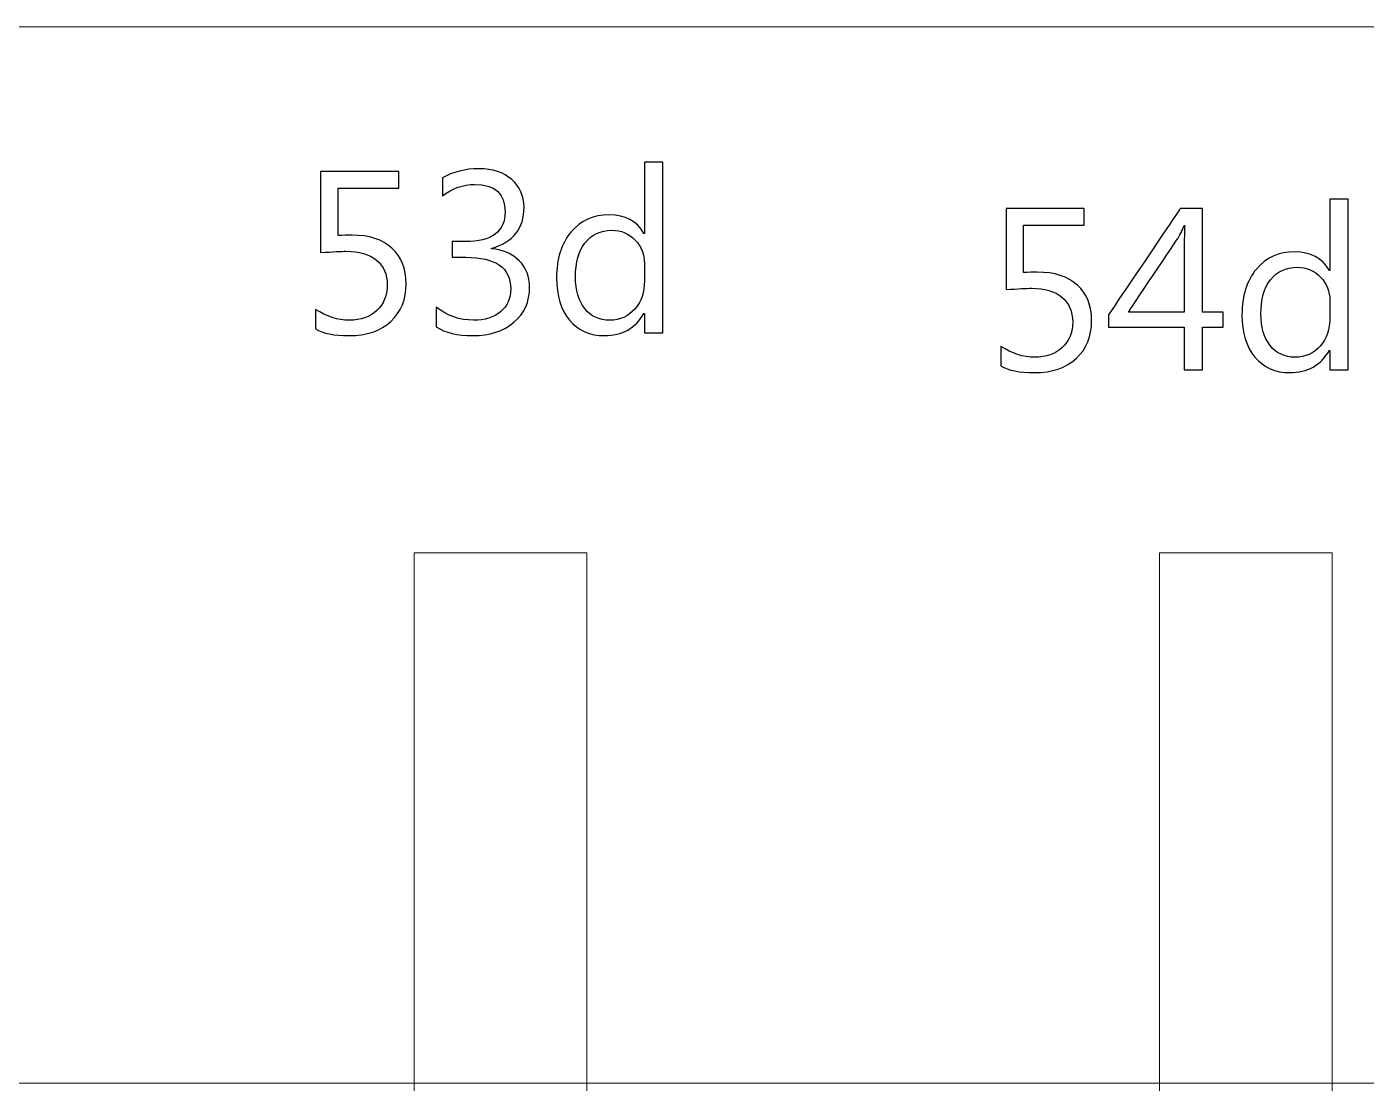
# Model space of a CAD drawing. Header units: centimetres. Extents: x -494 to 505, y -672 to 577.
# Drawn here: x 80.5 to 142.9, y 24.8 to 74.1 of the extents above; entities that cross this region are included whole.
import ezdxf

# ---------------------------------------------------------------- set-up
doc = ezdxf.new("R2010")
doc.units = ezdxf.units.CM
doc.header["$MEASUREMENT"] = 0
doc.layers.add('Camada 1', color=7, linetype='Continuous')
doc.layers.add('Camada 2', color=10, linetype='Continuous')

msp = doc.modelspace()

# ---------------------------------------------------------------- linework, layer by layer
at = {"layer": 'Camada 1', "lineweight": 9}
for points in [[(2.444242, 24.817324), (202.85837, 24.817324), (202.85837, 74.10196), (2.444242, 74.10196), (2.444242, 24.817324)], [(98.52533, 0.691896), (106.58729, 0.691896), (106.58729, 49.554384), (98.52533, 49.554384), (98.52533, 0.691896)], [(133.27253, 0.691896), (141.33449, 0.691896), (141.33449, 49.554384), (133.27253, 49.554384), (133.27253, 0.691896)]]:
    msp.add_lwpolyline(points, close=True, dxfattribs=at)
at = {"layer": 'Camada 2'}
for points, knots in [([(99.558348, 60.101734), (99.558348, 60.101734), (99.558348, 61.026294), (99.558348, 61.026294), (99.558348, 61.026294), (100.072698, 60.617862), (100.65512, 60.413392), (101.302312, 60.413392), (101.302312, 60.413392), (101.829108, 60.413392), (102.248462, 60.544202), (102.562152, 60.807854), (102.562152, 60.807854), (102.875588, 61.071252), (103.031544, 61.42609), (103.031544, 61.87059), (103.031544, 61.87059), (103.031544, 62.85611), (102.33279, 63.349124), (100.936552, 63.349124), (100.936552, 63.349124), (100.936552, 63.349124), (100.311204, 63.349124), (100.311204, 63.349124), (100.311204, 63.349124), (100.311204, 63.349124), (100.311204, 64.080136), (100.311204, 64.080136), (100.311204, 64.080136), (100.311204, 64.080136), (100.906072, 64.080136), (100.906072, 64.080136), (100.906072, 64.080136), (102.151688, 64.080136), (102.77348, 64.54267), (102.77348, 65.465452), (102.77348, 65.465452), (102.77348, 66.320416), (102.2985, 66.746882), (101.348794, 66.746882), (101.348794, 66.746882), (100.818442, 66.746882), (100.318316, 66.567812), (99.84867, 66.209164), (99.84867, 66.209164), (99.84867, 66.209164), (99.84867, 67.047872), (99.84867, 67.047872), (99.84867, 67.047872), (100.33254, 67.334638), (100.904294, 67.478148), (101.562154, 67.478148), (101.562154, 67.478148), (102.196392, 67.478148), (102.70363, 67.309746), (103.085392, 66.974466), (103.085392, 66.974466), (103.465376, 66.637662), (103.655368, 66.207386), (103.655368, 65.682368), (103.655368, 65.682368), (103.655368, 64.69126), (103.151686, 64.053212), (102.142798, 63.770256), (102.142798, 63.770256), (102.142798, 63.770256), (102.142798, 63.748666), (102.142798, 63.748666), (102.142798, 63.748666), (102.683818, 63.696596), (103.114094, 63.506604), (103.433118, 63.17869), (103.433118, 63.17869), (103.75392, 62.850776), (103.913432, 62.44209), (103.913432, 61.952886), (103.913432, 61.952886), (103.913432, 61.275468), (103.67137, 60.730638), (103.185722, 60.31484), (103.185722, 60.31484), (102.700074, 59.90082), (102.060248, 59.693048), (101.266244, 59.693048), (101.266244, 59.693048), (100.551234, 59.693048), (99.981512, 59.829192), (99.558348, 60.101734)], [0, 0, 0, 0, 0.043478261, 0.043478261, 0.043478261, 0.043478271, 0.086956522, 0.086956522, 0.086956522, 0.086956532, 0.130434783, 0.130434783, 0.130434783, 0.130434793, 0.173913043, 0.173913043, 0.173913043, 0.173913053, 0.217391304, 0.217391304, 0.217391304, 0.217391314, 0.260869565, 0.260869565, 0.260869565, 0.260869575, 0.304347826, 0.304347826, 0.304347826, 0.304347836, 0.347826087, 0.347826087, 0.347826087, 0.347826097, 0.391304348, 0.391304348, 0.391304348, 0.391304358, 0.434782609, 0.434782609, 0.434782609, 0.434782619, 0.47826087, 0.47826087, 0.47826087, 0.47826088, 0.52173913, 0.52173913, 0.52173913, 0.52173914, 0.565217391, 0.565217391, 0.565217391, 0.565217401, 0.608695652, 0.608695652, 0.608695652, 0.608695662, 0.652173913, 0.652173913, 0.652173913, 0.652173923, 0.695652174, 0.695652174, 0.695652174, 0.695652184, 0.739130435, 0.739130435, 0.739130435, 0.739130445, 0.782608696, 0.782608696, 0.782608696, 0.782608706, 0.826086957, 0.826086957, 0.826086957, 0.826086967, 0.869565217, 0.869565217, 0.869565217, 0.869565227, 0.913043478, 0.913043478, 0.913043478, 0.913043488, 1, 1, 1, 1]), ([(110.128558, 59.82208), (110.128558, 59.82208), (109.26826, 59.82208), (109.26826, 59.82208), (109.26826, 59.82208), (109.26826, 59.82208), (109.26826, 60.72886), (109.26826, 60.72886), (109.26826, 60.72886), (109.26826, 60.72886), (109.24667, 60.72886), (109.24667, 60.72886), (109.24667, 60.72886), (108.848906, 60.038996), (108.232448, 59.693048), (107.399074, 59.693048), (107.399074, 59.693048), (106.723434, 59.693048), (106.18216, 59.933078), (105.777284, 60.41517), (105.777284, 60.41517), (105.373932, 60.897262), (105.171494, 61.553344), (105.171494, 62.38494), (105.171494, 62.38494), (105.171494, 63.273686), (105.395522, 63.986918), (105.843578, 64.522858), (105.843578, 64.522858), (106.29138, 65.058798), (106.88828, 65.32753), (107.63377, 65.32753), (107.63377, 65.32753), (108.373926, 65.32753), (108.909866, 65.038986), (109.24667, 64.46012), (109.24667, 64.46012), (109.24667, 64.46012), (109.26826, 64.46012), (109.26826, 64.46012), (109.26826, 64.46012), (109.26826, 64.46012), (109.26826, 67.779138), (109.26826, 67.779138), (109.26826, 67.779138), (109.26826, 67.779138), (110.128558, 67.779138), (110.128558, 67.779138), (110.128558, 67.779138), (110.128558, 67.779138), (110.128558, 59.82208), (110.128558, 59.82208)], [0, 0, 0, 0, 0.071428571, 0.071428571, 0.071428571, 0.071428581, 0.142857143, 0.142857143, 0.142857143, 0.142857153, 0.214285714, 0.214285714, 0.214285714, 0.214285724, 0.285714286, 0.285714286, 0.285714286, 0.285714296, 0.357142857, 0.357142857, 0.357142857, 0.357142867, 0.428571429, 0.428571429, 0.428571429, 0.428571439, 0.5, 0.5, 0.5, 0.50000001, 0.571428571, 0.571428571, 0.571428571, 0.571428581, 0.642857143, 0.642857143, 0.642857143, 0.642857153, 0.714285714, 0.714285714, 0.714285714, 0.714285724, 0.785714286, 0.785714286, 0.785714286, 0.785714296, 0.857142857, 0.857142857, 0.857142857, 0.857142867, 1, 1, 1, 1]), ([(93.934788, 60.00496), (93.934788, 60.00496), (93.934788, 60.918852), (93.934788, 60.918852), (93.934788, 60.918852), (94.449138, 60.582048), (94.972378, 60.413392), (95.504508, 60.413392), (95.504508, 60.413392), (96.036892, 60.413392), (96.465136, 60.564014), (96.791272, 60.865004), (96.791272, 60.865004), (97.115884, 61.16447), (97.278952, 61.564012), (97.278952, 62.060582), (97.278952, 62.060582), (97.278952, 62.553342), (97.112074, 62.93866), (96.780604, 63.214504), (96.780604, 63.214504), (96.447356, 63.490602), (95.972376, 63.628524), (95.352362, 63.628524), (95.352362, 63.628524), (95.142558, 63.628524), (94.74835, 63.607188), (94.171262, 63.565786), (94.171262, 63.565786), (94.171262, 63.565786), (94.171262, 67.349116), (94.171262, 67.349116), (94.171262, 67.349116), (94.171262, 67.349116), (97.816416, 67.349116), (97.816416, 67.349116), (97.816416, 67.349116), (97.816416, 67.349116), (97.816416, 66.574924), (97.816416, 66.574924), (97.816416, 66.574924), (97.816416, 66.574924), (94.98838, 66.574924), (94.98838, 66.574924), (94.98838, 66.574924), (94.98838, 66.574924), (94.98838, 64.35979), (94.98838, 64.35979), (94.98838, 64.35979), (95.219774, 64.374014), (95.43288, 64.38138), (95.629984, 64.38138), (95.629984, 64.38138), (96.434656, 64.38138), (97.05848, 64.178688), (97.49917, 63.77559), (97.49917, 63.77559), (97.940114, 63.372238), (98.160586, 62.818518), (98.160586, 62.115954), (98.160586, 62.115954), (98.160586, 61.388498), (97.924112, 60.802266), (97.449132, 60.359798), (97.449132, 60.359798), (96.974152, 59.915298), (96.32188, 59.693048), (95.495618, 59.693048), (95.495618, 59.693048), (94.798642, 59.693048), (94.278704, 59.796934), (93.934788, 60.00496)], [0, 0, 0, 0, 0.052631579, 0.052631579, 0.052631579, 0.052631589, 0.105263158, 0.105263158, 0.105263158, 0.105263168, 0.157894737, 0.157894737, 0.157894737, 0.157894747, 0.210526316, 0.210526316, 0.210526316, 0.210526326, 0.263157895, 0.263157895, 0.263157895, 0.263157905, 0.315789474, 0.315789474, 0.315789474, 0.315789484, 0.368421053, 0.368421053, 0.368421053, 0.368421063, 0.421052632, 0.421052632, 0.421052632, 0.421052642, 0.473684211, 0.473684211, 0.473684211, 0.473684221, 0.526315789, 0.526315789, 0.526315789, 0.526315799, 0.578947368, 0.578947368, 0.578947368, 0.578947378, 0.631578947, 0.631578947, 0.631578947, 0.631578957, 0.684210526, 0.684210526, 0.684210526, 0.684210536, 0.736842105, 0.736842105, 0.736842105, 0.736842115, 0.789473684, 0.789473684, 0.789473684, 0.789473694, 0.842105263, 0.842105263, 0.842105263, 0.842105273, 0.894736842, 0.894736842, 0.894736842, 0.894736852, 1, 1, 1, 1]), ([(125.887988, 58.27776), (125.887988, 58.27776), (125.887988, 59.191652), (125.887988, 59.191652), (125.887988, 59.191652), (126.402338, 58.854848), (126.925578, 58.686192), (127.457708, 58.686192), (127.457708, 58.686192), (127.990092, 58.686192), (128.418336, 58.836814), (128.744472, 59.137804), (128.744472, 59.137804), (129.069084, 59.43727), (129.232152, 59.836812), (129.232152, 60.333382), (129.232152, 60.333382), (129.232152, 60.826142), (129.065274, 61.21146), (128.733804, 61.487304), (128.733804, 61.487304), (128.400556, 61.763402), (127.925576, 61.901324), (127.305562, 61.901324), (127.305562, 61.901324), (127.095758, 61.901324), (126.70155, 61.879988), (126.124462, 61.838586), (126.124462, 61.838586), (126.124462, 61.838586), (126.124462, 65.621916), (126.124462, 65.621916), (126.124462, 65.621916), (126.124462, 65.621916), (129.769616, 65.621916), (129.769616, 65.621916), (129.769616, 65.621916), (129.769616, 65.621916), (129.769616, 64.847724), (129.769616, 64.847724), (129.769616, 64.847724), (129.769616, 64.847724), (126.94158, 64.847724), (126.94158, 64.847724), (126.94158, 64.847724), (126.94158, 64.847724), (126.94158, 62.63259), (126.94158, 62.63259), (126.94158, 62.63259), (127.172974, 62.646814), (127.38608, 62.65418), (127.583184, 62.65418), (127.583184, 62.65418), (128.387856, 62.65418), (129.01168, 62.451488), (129.45237, 62.04839), (129.45237, 62.04839), (129.893314, 61.645038), (130.113786, 61.091318), (130.113786, 60.388754), (130.113786, 60.388754), (130.113786, 59.661298), (129.877312, 59.075066), (129.402332, 58.632598), (129.402332, 58.632598), (128.927352, 58.188098), (128.27508, 57.965848), (127.448818, 57.965848), (127.448818, 57.965848), (126.751842, 57.965848), (126.231904, 58.069734), (125.887988, 58.27776)], [0, 0, 0, 0, 0.052631579, 0.052631579, 0.052631579, 0.052631589, 0.105263158, 0.105263158, 0.105263158, 0.105263168, 0.157894737, 0.157894737, 0.157894737, 0.157894747, 0.210526316, 0.210526316, 0.210526316, 0.210526326, 0.263157895, 0.263157895, 0.263157895, 0.263157905, 0.315789474, 0.315789474, 0.315789474, 0.315789484, 0.368421053, 0.368421053, 0.368421053, 0.368421063, 0.421052632, 0.421052632, 0.421052632, 0.421052642, 0.473684211, 0.473684211, 0.473684211, 0.473684221, 0.526315789, 0.526315789, 0.526315789, 0.526315799, 0.578947368, 0.578947368, 0.578947368, 0.578947378, 0.631578947, 0.631578947, 0.631578947, 0.631578957, 0.684210526, 0.684210526, 0.684210526, 0.684210536, 0.736842105, 0.736842105, 0.736842105, 0.736842115, 0.789473684, 0.789473684, 0.789473684, 0.789473694, 0.842105263, 0.842105263, 0.842105263, 0.842105273, 0.894736842, 0.894736842, 0.894736842, 0.894736852, 1, 1, 1, 1]), ([(136.253728, 60.094876), (136.253728, 60.094876), (135.285988, 60.094876), (135.285988, 60.094876), (135.285988, 60.094876), (135.285988, 60.094876), (135.285988, 58.09488), (135.285988, 58.09488), (135.285988, 58.09488), (135.285988, 58.09488), (134.436358, 58.09488), (134.436358, 58.09488), (134.436358, 58.09488), (134.436358, 58.09488), (134.436358, 60.094876), (134.436358, 60.094876), (134.436358, 60.094876), (134.436358, 60.094876), (130.898646, 60.094876), (130.898646, 60.094876), (130.898646, 60.094876), (130.898646, 60.094876), (130.898646, 60.65774), (130.898646, 60.65774), (130.898646, 60.65774), (130.898646, 60.65774), (134.248144, 65.621916), (134.248144, 65.621916), (134.248144, 65.621916), (134.248144, 65.621916), (135.285988, 65.621916), (135.285988, 65.621916), (135.285988, 65.621916), (135.285988, 65.621916), (135.285988, 60.793884), (135.285988, 60.793884), (135.285988, 60.793884), (135.285988, 60.793884), (136.253728, 60.793884), (136.253728, 60.793884), (136.253728, 60.793884), (136.253728, 60.793884), (136.253728, 60.094876), (136.253728, 60.094876)], [0, 0, 0, 0, 0.083333333, 0.083333333, 0.083333333, 0.083333343, 0.166666667, 0.166666667, 0.166666667, 0.166666677, 0.25, 0.25, 0.25, 0.25000001, 0.333333333, 0.333333333, 0.333333333, 0.333333343, 0.416666667, 0.416666667, 0.416666667, 0.416666677, 0.5, 0.5, 0.5, 0.50000001, 0.583333333, 0.583333333, 0.583333333, 0.583333343, 0.666666667, 0.666666667, 0.666666667, 0.666666677, 0.75, 0.75, 0.75, 0.75000001, 0.833333333, 0.833333333, 0.833333333, 0.833333343, 1, 1, 1, 1]), ([(142.081758, 58.09488), (142.081758, 58.09488), (141.22146, 58.09488), (141.22146, 58.09488), (141.22146, 58.09488), (141.22146, 58.09488), (141.22146, 59.00166), (141.22146, 59.00166), (141.22146, 59.00166), (141.22146, 59.00166), (141.19987, 59.00166), (141.19987, 59.00166), (141.19987, 59.00166), (140.802106, 58.311796), (140.185648, 57.965848), (139.352274, 57.965848), (139.352274, 57.965848), (138.676634, 57.965848), (138.13536, 58.205878), (137.730484, 58.68797), (137.730484, 58.68797), (137.327132, 59.170062), (137.124694, 59.826144), (137.124694, 60.65774), (137.124694, 60.65774), (137.124694, 61.546486), (137.348722, 62.259718), (137.796778, 62.795658), (137.796778, 62.795658), (138.24458, 63.331598), (138.84148, 63.60033), (139.58697, 63.60033), (139.58697, 63.60033), (140.327126, 63.60033), (140.863066, 63.311786), (141.19987, 62.73292), (141.19987, 62.73292), (141.19987, 62.73292), (141.22146, 62.73292), (141.22146, 62.73292), (141.22146, 62.73292), (141.22146, 62.73292), (141.22146, 66.051938), (141.22146, 66.051938), (141.22146, 66.051938), (141.22146, 66.051938), (142.081758, 66.051938), (142.081758, 66.051938), (142.081758, 66.051938), (142.081758, 66.051938), (142.081758, 58.09488), (142.081758, 58.09488)], [0, 0, 0, 0, 0.071428571, 0.071428571, 0.071428571, 0.071428581, 0.142857143, 0.142857143, 0.142857143, 0.142857153, 0.214285714, 0.214285714, 0.214285714, 0.214285724, 0.285714286, 0.285714286, 0.285714286, 0.285714296, 0.357142857, 0.357142857, 0.357142857, 0.357142867, 0.428571429, 0.428571429, 0.428571429, 0.428571439, 0.5, 0.5, 0.5, 0.50000001, 0.571428571, 0.571428571, 0.571428571, 0.571428581, 0.642857143, 0.642857143, 0.642857143, 0.642857153, 0.714285714, 0.714285714, 0.714285714, 0.714285724, 0.785714286, 0.785714286, 0.785714286, 0.785714296, 0.857142857, 0.857142857, 0.857142857, 0.857142867, 1, 1, 1, 1]), ([(109.26826, 62.252098), (109.26826, 62.252098), (109.26826, 63.04788), (109.26826, 63.04788), (109.26826, 63.04788), (109.26826, 63.48349), (109.12475, 63.852552), (108.838238, 64.153796), (108.838238, 64.153796), (108.549694, 64.456564), (108.185712, 64.607186), (107.745022, 64.607186), (107.745022, 64.607186), (107.21975, 64.607186), (106.80573, 64.413638), (106.50474, 64.02832), (106.50474, 64.02832), (106.20375, 63.641224), (106.053128, 63.107062), (106.053128, 62.426088), (106.053128, 62.426088), (106.053128, 61.804296), (106.198416, 61.31306), (106.48696, 60.952888), (106.48696, 60.952888), (106.775504, 60.592716), (107.1626, 60.413392), (107.650026, 60.413392), (107.650026, 60.413392), (108.13034, 60.413392), (108.519214, 60.587382), (108.818426, 60.935108), (108.818426, 60.935108), (109.117638, 61.28258), (109.26826, 61.721746), (109.26826, 62.252098)], [0, 0, 0, 0, 0.1, 0.1, 0.1, 0.10000001, 0.2, 0.2, 0.2, 0.20000001, 0.3, 0.3, 0.3, 0.30000001, 0.4, 0.4, 0.4, 0.40000001, 0.5, 0.5, 0.5, 0.50000001, 0.6, 0.6, 0.6, 0.60000001, 0.7, 0.7, 0.7, 0.70000001, 0.8, 0.8, 0.8, 0.80000001, 1, 1, 1, 1]), ([(134.436358, 60.793884), (134.436358, 60.793884), (134.436358, 64.046608), (134.436358, 64.046608), (134.436358, 64.046608), (134.436358, 64.277748), (134.44347, 64.53759), (134.457948, 64.824356), (134.457948, 64.824356), (134.457948, 64.824356), (134.436358, 64.824356), (134.436358, 64.824356), (134.436358, 64.824356), (134.388098, 64.697102), (134.291324, 64.505332), (134.147814, 64.247268), (134.147814, 64.247268), (134.147814, 64.247268), (131.83235, 60.793884), (131.83235, 60.793884), (131.83235, 60.793884), (131.83235, 60.793884), (134.436358, 60.793884), (134.436358, 60.793884)], [0, 0, 0, 0, 0.142857143, 0.142857143, 0.142857143, 0.142857153, 0.285714286, 0.285714286, 0.285714286, 0.285714296, 0.428571429, 0.428571429, 0.428571429, 0.428571439, 0.571428571, 0.571428571, 0.571428571, 0.571428581, 0.714285714, 0.714285714, 0.714285714, 0.714285724, 1, 1, 1, 1]), ([(141.22146, 60.524898), (141.22146, 60.524898), (141.22146, 61.32068), (141.22146, 61.32068), (141.22146, 61.32068), (141.22146, 61.75629), (141.07795, 62.125352), (140.791438, 62.426596), (140.791438, 62.426596), (140.502894, 62.729364), (140.138912, 62.879986), (139.698222, 62.879986), (139.698222, 62.879986), (139.17295, 62.879986), (138.75893, 62.686438), (138.45794, 62.30112), (138.45794, 62.30112), (138.15695, 61.914024), (138.006328, 61.379862), (138.006328, 60.698888), (138.006328, 60.698888), (138.006328, 60.077096), (138.151616, 59.58586), (138.44016, 59.225688), (138.44016, 59.225688), (138.728704, 58.865516), (139.1158, 58.686192), (139.603226, 58.686192), (139.603226, 58.686192), (140.08354, 58.686192), (140.472414, 58.860182), (140.771626, 59.207908), (140.771626, 59.207908), (141.070838, 59.55538), (141.22146, 59.994546), (141.22146, 60.524898)], [0, 0, 0, 0, 0.1, 0.1, 0.1, 0.10000001, 0.2, 0.2, 0.2, 0.20000001, 0.3, 0.3, 0.3, 0.30000001, 0.4, 0.4, 0.4, 0.40000001, 0.5, 0.5, 0.5, 0.50000001, 0.6, 0.6, 0.6, 0.60000001, 0.7, 0.7, 0.7, 0.70000001, 0.8, 0.8, 0.8, 0.80000001, 1, 1, 1, 1])]:
    msp.add_open_spline(points, degree=3, knots=knots, dxfattribs=at)
at = {"layer": 'Camada 2', "lineweight": 9}
for points, knots in [([(99.558348, 60.101734), (99.558348, 60.101734), (99.558348, 61.026294), (99.558348, 61.026294), (99.558348, 61.026294), (100.072698, 60.617862), (100.65512, 60.413392), (101.302312, 60.413392), (101.302312, 60.413392), (101.829108, 60.413392), (102.248462, 60.544202), (102.562152, 60.807854), (102.562152, 60.807854), (102.875588, 61.071252), (103.031544, 61.42609), (103.031544, 61.87059), (103.031544, 61.87059), (103.031544, 62.85611), (102.33279, 63.349124), (100.936552, 63.349124), (100.936552, 63.349124), (100.936552, 63.349124), (100.311204, 63.349124), (100.311204, 63.349124), (100.311204, 63.349124), (100.311204, 63.349124), (100.311204, 64.080136), (100.311204, 64.080136), (100.311204, 64.080136), (100.311204, 64.080136), (100.906072, 64.080136), (100.906072, 64.080136), (100.906072, 64.080136), (102.151688, 64.080136), (102.77348, 64.54267), (102.77348, 65.465452), (102.77348, 65.465452), (102.77348, 66.320416), (102.2985, 66.746882), (101.348794, 66.746882), (101.348794, 66.746882), (100.818442, 66.746882), (100.318316, 66.567812), (99.84867, 66.209164), (99.84867, 66.209164), (99.84867, 66.209164), (99.84867, 67.047872), (99.84867, 67.047872), (99.84867, 67.047872), (100.33254, 67.334638), (100.904294, 67.478148), (101.562154, 67.478148), (101.562154, 67.478148), (102.196392, 67.478148), (102.70363, 67.309746), (103.085392, 66.974466), (103.085392, 66.974466), (103.465376, 66.637662), (103.655368, 66.207386), (103.655368, 65.682368), (103.655368, 65.682368), (103.655368, 64.69126), (103.151686, 64.053212), (102.142798, 63.770256), (102.142798, 63.770256), (102.142798, 63.770256), (102.142798, 63.748666), (102.142798, 63.748666), (102.142798, 63.748666), (102.683818, 63.696596), (103.114094, 63.506604), (103.433118, 63.17869), (103.433118, 63.17869), (103.75392, 62.850776), (103.913432, 62.44209), (103.913432, 61.952886), (103.913432, 61.952886), (103.913432, 61.275468), (103.67137, 60.730638), (103.185722, 60.31484), (103.185722, 60.31484), (102.700074, 59.90082), (102.060248, 59.693048), (101.266244, 59.693048), (101.266244, 59.693048), (100.551234, 59.693048), (99.981512, 59.829192), (99.558348, 60.101734)], [0, 0, 0, 0, 0.043478261, 0.043478261, 0.043478261, 0.043478271, 0.086956522, 0.086956522, 0.086956522, 0.086956532, 0.130434783, 0.130434783, 0.130434783, 0.130434793, 0.173913043, 0.173913043, 0.173913043, 0.173913053, 0.217391304, 0.217391304, 0.217391304, 0.217391314, 0.260869565, 0.260869565, 0.260869565, 0.260869575, 0.304347826, 0.304347826, 0.304347826, 0.304347836, 0.347826087, 0.347826087, 0.347826087, 0.347826097, 0.391304348, 0.391304348, 0.391304348, 0.391304358, 0.434782609, 0.434782609, 0.434782609, 0.434782619, 0.47826087, 0.47826087, 0.47826087, 0.47826088, 0.52173913, 0.52173913, 0.52173913, 0.52173914, 0.565217391, 0.565217391, 0.565217391, 0.565217401, 0.608695652, 0.608695652, 0.608695652, 0.608695662, 0.652173913, 0.652173913, 0.652173913, 0.652173923, 0.695652174, 0.695652174, 0.695652174, 0.695652184, 0.739130435, 0.739130435, 0.739130435, 0.739130445, 0.782608696, 0.782608696, 0.782608696, 0.782608706, 0.826086957, 0.826086957, 0.826086957, 0.826086967, 0.869565217, 0.869565217, 0.869565217, 0.869565227, 0.913043478, 0.913043478, 0.913043478, 0.913043488, 1, 1, 1, 1]), ([(110.128558, 59.82208), (110.128558, 59.82208), (109.26826, 59.82208), (109.26826, 59.82208), (109.26826, 59.82208), (109.26826, 59.82208), (109.26826, 60.72886), (109.26826, 60.72886), (109.26826, 60.72886), (109.26826, 60.72886), (109.24667, 60.72886), (109.24667, 60.72886), (109.24667, 60.72886), (108.848906, 60.038996), (108.232448, 59.693048), (107.399074, 59.693048), (107.399074, 59.693048), (106.723434, 59.693048), (106.18216, 59.933078), (105.777284, 60.41517), (105.777284, 60.41517), (105.373932, 60.897262), (105.171494, 61.553344), (105.171494, 62.38494), (105.171494, 62.38494), (105.171494, 63.273686), (105.395522, 63.986918), (105.843578, 64.522858), (105.843578, 64.522858), (106.29138, 65.058798), (106.88828, 65.32753), (107.63377, 65.32753), (107.63377, 65.32753), (108.373926, 65.32753), (108.909866, 65.038986), (109.24667, 64.46012), (109.24667, 64.46012), (109.24667, 64.46012), (109.26826, 64.46012), (109.26826, 64.46012), (109.26826, 64.46012), (109.26826, 64.46012), (109.26826, 67.779138), (109.26826, 67.779138), (109.26826, 67.779138), (109.26826, 67.779138), (110.128558, 67.779138), (110.128558, 67.779138), (110.128558, 67.779138), (110.128558, 67.779138), (110.128558, 59.82208), (110.128558, 59.82208)], [0, 0, 0, 0, 0.071428571, 0.071428571, 0.071428571, 0.071428581, 0.142857143, 0.142857143, 0.142857143, 0.142857153, 0.214285714, 0.214285714, 0.214285714, 0.214285724, 0.285714286, 0.285714286, 0.285714286, 0.285714296, 0.357142857, 0.357142857, 0.357142857, 0.357142867, 0.428571429, 0.428571429, 0.428571429, 0.428571439, 0.5, 0.5, 0.5, 0.50000001, 0.571428571, 0.571428571, 0.571428571, 0.571428581, 0.642857143, 0.642857143, 0.642857143, 0.642857153, 0.714285714, 0.714285714, 0.714285714, 0.714285724, 0.785714286, 0.785714286, 0.785714286, 0.785714296, 0.857142857, 0.857142857, 0.857142857, 0.857142867, 1, 1, 1, 1]), ([(93.934788, 60.00496), (93.934788, 60.00496), (93.934788, 60.918852), (93.934788, 60.918852), (93.934788, 60.918852), (94.449138, 60.582048), (94.972378, 60.413392), (95.504508, 60.413392), (95.504508, 60.413392), (96.036892, 60.413392), (96.465136, 60.564014), (96.791272, 60.865004), (96.791272, 60.865004), (97.115884, 61.16447), (97.278952, 61.564012), (97.278952, 62.060582), (97.278952, 62.060582), (97.278952, 62.553342), (97.112074, 62.93866), (96.780604, 63.214504), (96.780604, 63.214504), (96.447356, 63.490602), (95.972376, 63.628524), (95.352362, 63.628524), (95.352362, 63.628524), (95.142558, 63.628524), (94.74835, 63.607188), (94.171262, 63.565786), (94.171262, 63.565786), (94.171262, 63.565786), (94.171262, 67.349116), (94.171262, 67.349116), (94.171262, 67.349116), (94.171262, 67.349116), (97.816416, 67.349116), (97.816416, 67.349116), (97.816416, 67.349116), (97.816416, 67.349116), (97.816416, 66.574924), (97.816416, 66.574924), (97.816416, 66.574924), (97.816416, 66.574924), (94.98838, 66.574924), (94.98838, 66.574924), (94.98838, 66.574924), (94.98838, 66.574924), (94.98838, 64.35979), (94.98838, 64.35979), (94.98838, 64.35979), (95.219774, 64.374014), (95.43288, 64.38138), (95.629984, 64.38138), (95.629984, 64.38138), (96.434656, 64.38138), (97.05848, 64.178688), (97.49917, 63.77559), (97.49917, 63.77559), (97.940114, 63.372238), (98.160586, 62.818518), (98.160586, 62.115954), (98.160586, 62.115954), (98.160586, 61.388498), (97.924112, 60.802266), (97.449132, 60.359798), (97.449132, 60.359798), (96.974152, 59.915298), (96.32188, 59.693048), (95.495618, 59.693048), (95.495618, 59.693048), (94.798642, 59.693048), (94.278704, 59.796934), (93.934788, 60.00496)], [0, 0, 0, 0, 0.052631579, 0.052631579, 0.052631579, 0.052631589, 0.105263158, 0.105263158, 0.105263158, 0.105263168, 0.157894737, 0.157894737, 0.157894737, 0.157894747, 0.210526316, 0.210526316, 0.210526316, 0.210526326, 0.263157895, 0.263157895, 0.263157895, 0.263157905, 0.315789474, 0.315789474, 0.315789474, 0.315789484, 0.368421053, 0.368421053, 0.368421053, 0.368421063, 0.421052632, 0.421052632, 0.421052632, 0.421052642, 0.473684211, 0.473684211, 0.473684211, 0.473684221, 0.526315789, 0.526315789, 0.526315789, 0.526315799, 0.578947368, 0.578947368, 0.578947368, 0.578947378, 0.631578947, 0.631578947, 0.631578947, 0.631578957, 0.684210526, 0.684210526, 0.684210526, 0.684210536, 0.736842105, 0.736842105, 0.736842105, 0.736842115, 0.789473684, 0.789473684, 0.789473684, 0.789473694, 0.842105263, 0.842105263, 0.842105263, 0.842105273, 0.894736842, 0.894736842, 0.894736842, 0.894736852, 1, 1, 1, 1]), ([(125.887988, 58.27776), (125.887988, 58.27776), (125.887988, 59.191652), (125.887988, 59.191652), (125.887988, 59.191652), (126.402338, 58.854848), (126.925578, 58.686192), (127.457708, 58.686192), (127.457708, 58.686192), (127.990092, 58.686192), (128.418336, 58.836814), (128.744472, 59.137804), (128.744472, 59.137804), (129.069084, 59.43727), (129.232152, 59.836812), (129.232152, 60.333382), (129.232152, 60.333382), (129.232152, 60.826142), (129.065274, 61.21146), (128.733804, 61.487304), (128.733804, 61.487304), (128.400556, 61.763402), (127.925576, 61.901324), (127.305562, 61.901324), (127.305562, 61.901324), (127.095758, 61.901324), (126.70155, 61.879988), (126.124462, 61.838586), (126.124462, 61.838586), (126.124462, 61.838586), (126.124462, 65.621916), (126.124462, 65.621916), (126.124462, 65.621916), (126.124462, 65.621916), (129.769616, 65.621916), (129.769616, 65.621916), (129.769616, 65.621916), (129.769616, 65.621916), (129.769616, 64.847724), (129.769616, 64.847724), (129.769616, 64.847724), (129.769616, 64.847724), (126.94158, 64.847724), (126.94158, 64.847724), (126.94158, 64.847724), (126.94158, 64.847724), (126.94158, 62.63259), (126.94158, 62.63259), (126.94158, 62.63259), (127.172974, 62.646814), (127.38608, 62.65418), (127.583184, 62.65418), (127.583184, 62.65418), (128.387856, 62.65418), (129.01168, 62.451488), (129.45237, 62.04839), (129.45237, 62.04839), (129.893314, 61.645038), (130.113786, 61.091318), (130.113786, 60.388754), (130.113786, 60.388754), (130.113786, 59.661298), (129.877312, 59.075066), (129.402332, 58.632598), (129.402332, 58.632598), (128.927352, 58.188098), (128.27508, 57.965848), (127.448818, 57.965848), (127.448818, 57.965848), (126.751842, 57.965848), (126.231904, 58.069734), (125.887988, 58.27776)], [0, 0, 0, 0, 0.052631579, 0.052631579, 0.052631579, 0.052631589, 0.105263158, 0.105263158, 0.105263158, 0.105263168, 0.157894737, 0.157894737, 0.157894737, 0.157894747, 0.210526316, 0.210526316, 0.210526316, 0.210526326, 0.263157895, 0.263157895, 0.263157895, 0.263157905, 0.315789474, 0.315789474, 0.315789474, 0.315789484, 0.368421053, 0.368421053, 0.368421053, 0.368421063, 0.421052632, 0.421052632, 0.421052632, 0.421052642, 0.473684211, 0.473684211, 0.473684211, 0.473684221, 0.526315789, 0.526315789, 0.526315789, 0.526315799, 0.578947368, 0.578947368, 0.578947368, 0.578947378, 0.631578947, 0.631578947, 0.631578947, 0.631578957, 0.684210526, 0.684210526, 0.684210526, 0.684210536, 0.736842105, 0.736842105, 0.736842105, 0.736842115, 0.789473684, 0.789473684, 0.789473684, 0.789473694, 0.842105263, 0.842105263, 0.842105263, 0.842105273, 0.894736842, 0.894736842, 0.894736842, 0.894736852, 1, 1, 1, 1]), ([(136.253728, 60.094876), (136.253728, 60.094876), (135.285988, 60.094876), (135.285988, 60.094876), (135.285988, 60.094876), (135.285988, 60.094876), (135.285988, 58.09488), (135.285988, 58.09488), (135.285988, 58.09488), (135.285988, 58.09488), (134.436358, 58.09488), (134.436358, 58.09488), (134.436358, 58.09488), (134.436358, 58.09488), (134.436358, 60.094876), (134.436358, 60.094876), (134.436358, 60.094876), (134.436358, 60.094876), (130.898646, 60.094876), (130.898646, 60.094876), (130.898646, 60.094876), (130.898646, 60.094876), (130.898646, 60.65774), (130.898646, 60.65774), (130.898646, 60.65774), (130.898646, 60.65774), (134.248144, 65.621916), (134.248144, 65.621916), (134.248144, 65.621916), (134.248144, 65.621916), (135.285988, 65.621916), (135.285988, 65.621916), (135.285988, 65.621916), (135.285988, 65.621916), (135.285988, 60.793884), (135.285988, 60.793884), (135.285988, 60.793884), (135.285988, 60.793884), (136.253728, 60.793884), (136.253728, 60.793884), (136.253728, 60.793884), (136.253728, 60.793884), (136.253728, 60.094876), (136.253728, 60.094876)], [0, 0, 0, 0, 0.083333333, 0.083333333, 0.083333333, 0.083333343, 0.166666667, 0.166666667, 0.166666667, 0.166666677, 0.25, 0.25, 0.25, 0.25000001, 0.333333333, 0.333333333, 0.333333333, 0.333333343, 0.416666667, 0.416666667, 0.416666667, 0.416666677, 0.5, 0.5, 0.5, 0.50000001, 0.583333333, 0.583333333, 0.583333333, 0.583333343, 0.666666667, 0.666666667, 0.666666667, 0.666666677, 0.75, 0.75, 0.75, 0.75000001, 0.833333333, 0.833333333, 0.833333333, 0.833333343, 1, 1, 1, 1]), ([(142.081758, 58.09488), (142.081758, 58.09488), (141.22146, 58.09488), (141.22146, 58.09488), (141.22146, 58.09488), (141.22146, 58.09488), (141.22146, 59.00166), (141.22146, 59.00166), (141.22146, 59.00166), (141.22146, 59.00166), (141.19987, 59.00166), (141.19987, 59.00166), (141.19987, 59.00166), (140.802106, 58.311796), (140.185648, 57.965848), (139.352274, 57.965848), (139.352274, 57.965848), (138.676634, 57.965848), (138.13536, 58.205878), (137.730484, 58.68797), (137.730484, 58.68797), (137.327132, 59.170062), (137.124694, 59.826144), (137.124694, 60.65774), (137.124694, 60.65774), (137.124694, 61.546486), (137.348722, 62.259718), (137.796778, 62.795658), (137.796778, 62.795658), (138.24458, 63.331598), (138.84148, 63.60033), (139.58697, 63.60033), (139.58697, 63.60033), (140.327126, 63.60033), (140.863066, 63.311786), (141.19987, 62.73292), (141.19987, 62.73292), (141.19987, 62.73292), (141.22146, 62.73292), (141.22146, 62.73292), (141.22146, 62.73292), (141.22146, 62.73292), (141.22146, 66.051938), (141.22146, 66.051938), (141.22146, 66.051938), (141.22146, 66.051938), (142.081758, 66.051938), (142.081758, 66.051938), (142.081758, 66.051938), (142.081758, 66.051938), (142.081758, 58.09488), (142.081758, 58.09488)], [0, 0, 0, 0, 0.071428571, 0.071428571, 0.071428571, 0.071428581, 0.142857143, 0.142857143, 0.142857143, 0.142857153, 0.214285714, 0.214285714, 0.214285714, 0.214285724, 0.285714286, 0.285714286, 0.285714286, 0.285714296, 0.357142857, 0.357142857, 0.357142857, 0.357142867, 0.428571429, 0.428571429, 0.428571429, 0.428571439, 0.5, 0.5, 0.5, 0.50000001, 0.571428571, 0.571428571, 0.571428571, 0.571428581, 0.642857143, 0.642857143, 0.642857143, 0.642857153, 0.714285714, 0.714285714, 0.714285714, 0.714285724, 0.785714286, 0.785714286, 0.785714286, 0.785714296, 0.857142857, 0.857142857, 0.857142857, 0.857142867, 1, 1, 1, 1]), ([(109.26826, 62.252098), (109.26826, 62.252098), (109.26826, 63.04788), (109.26826, 63.04788), (109.26826, 63.04788), (109.26826, 63.48349), (109.12475, 63.852552), (108.838238, 64.153796), (108.838238, 64.153796), (108.549694, 64.456564), (108.185712, 64.607186), (107.745022, 64.607186), (107.745022, 64.607186), (107.21975, 64.607186), (106.80573, 64.413638), (106.50474, 64.02832), (106.50474, 64.02832), (106.20375, 63.641224), (106.053128, 63.107062), (106.053128, 62.426088), (106.053128, 62.426088), (106.053128, 61.804296), (106.198416, 61.31306), (106.48696, 60.952888), (106.48696, 60.952888), (106.775504, 60.592716), (107.1626, 60.413392), (107.650026, 60.413392), (107.650026, 60.413392), (108.13034, 60.413392), (108.519214, 60.587382), (108.818426, 60.935108), (108.818426, 60.935108), (109.117638, 61.28258), (109.26826, 61.721746), (109.26826, 62.252098)], [0, 0, 0, 0, 0.1, 0.1, 0.1, 0.10000001, 0.2, 0.2, 0.2, 0.20000001, 0.3, 0.3, 0.3, 0.30000001, 0.4, 0.4, 0.4, 0.40000001, 0.5, 0.5, 0.5, 0.50000001, 0.6, 0.6, 0.6, 0.60000001, 0.7, 0.7, 0.7, 0.70000001, 0.8, 0.8, 0.8, 0.80000001, 1, 1, 1, 1]), ([(134.436358, 60.793884), (134.436358, 60.793884), (134.436358, 64.046608), (134.436358, 64.046608), (134.436358, 64.046608), (134.436358, 64.277748), (134.44347, 64.53759), (134.457948, 64.824356), (134.457948, 64.824356), (134.457948, 64.824356), (134.436358, 64.824356), (134.436358, 64.824356), (134.436358, 64.824356), (134.388098, 64.697102), (134.291324, 64.505332), (134.147814, 64.247268), (134.147814, 64.247268), (134.147814, 64.247268), (131.83235, 60.793884), (131.83235, 60.793884), (131.83235, 60.793884), (131.83235, 60.793884), (134.436358, 60.793884), (134.436358, 60.793884)], [0, 0, 0, 0, 0.142857143, 0.142857143, 0.142857143, 0.142857153, 0.285714286, 0.285714286, 0.285714286, 0.285714296, 0.428571429, 0.428571429, 0.428571429, 0.428571439, 0.571428571, 0.571428571, 0.571428571, 0.571428581, 0.714285714, 0.714285714, 0.714285714, 0.714285724, 1, 1, 1, 1]), ([(141.22146, 60.524898), (141.22146, 60.524898), (141.22146, 61.32068), (141.22146, 61.32068), (141.22146, 61.32068), (141.22146, 61.75629), (141.07795, 62.125352), (140.791438, 62.426596), (140.791438, 62.426596), (140.502894, 62.729364), (140.138912, 62.879986), (139.698222, 62.879986), (139.698222, 62.879986), (139.17295, 62.879986), (138.75893, 62.686438), (138.45794, 62.30112), (138.45794, 62.30112), (138.15695, 61.914024), (138.006328, 61.379862), (138.006328, 60.698888), (138.006328, 60.698888), (138.006328, 60.077096), (138.151616, 59.58586), (138.44016, 59.225688), (138.44016, 59.225688), (138.728704, 58.865516), (139.1158, 58.686192), (139.603226, 58.686192), (139.603226, 58.686192), (140.08354, 58.686192), (140.472414, 58.860182), (140.771626, 59.207908), (140.771626, 59.207908), (141.070838, 59.55538), (141.22146, 59.994546), (141.22146, 60.524898)], [0, 0, 0, 0, 0.1, 0.1, 0.1, 0.10000001, 0.2, 0.2, 0.2, 0.20000001, 0.3, 0.3, 0.3, 0.30000001, 0.4, 0.4, 0.4, 0.40000001, 0.5, 0.5, 0.5, 0.50000001, 0.6, 0.6, 0.6, 0.60000001, 0.7, 0.7, 0.7, 0.70000001, 0.8, 0.8, 0.8, 0.80000001, 1, 1, 1, 1])]:
    msp.add_open_spline(points, degree=3, knots=knots, dxfattribs=at)

doc.saveas('drawing.dxf')
